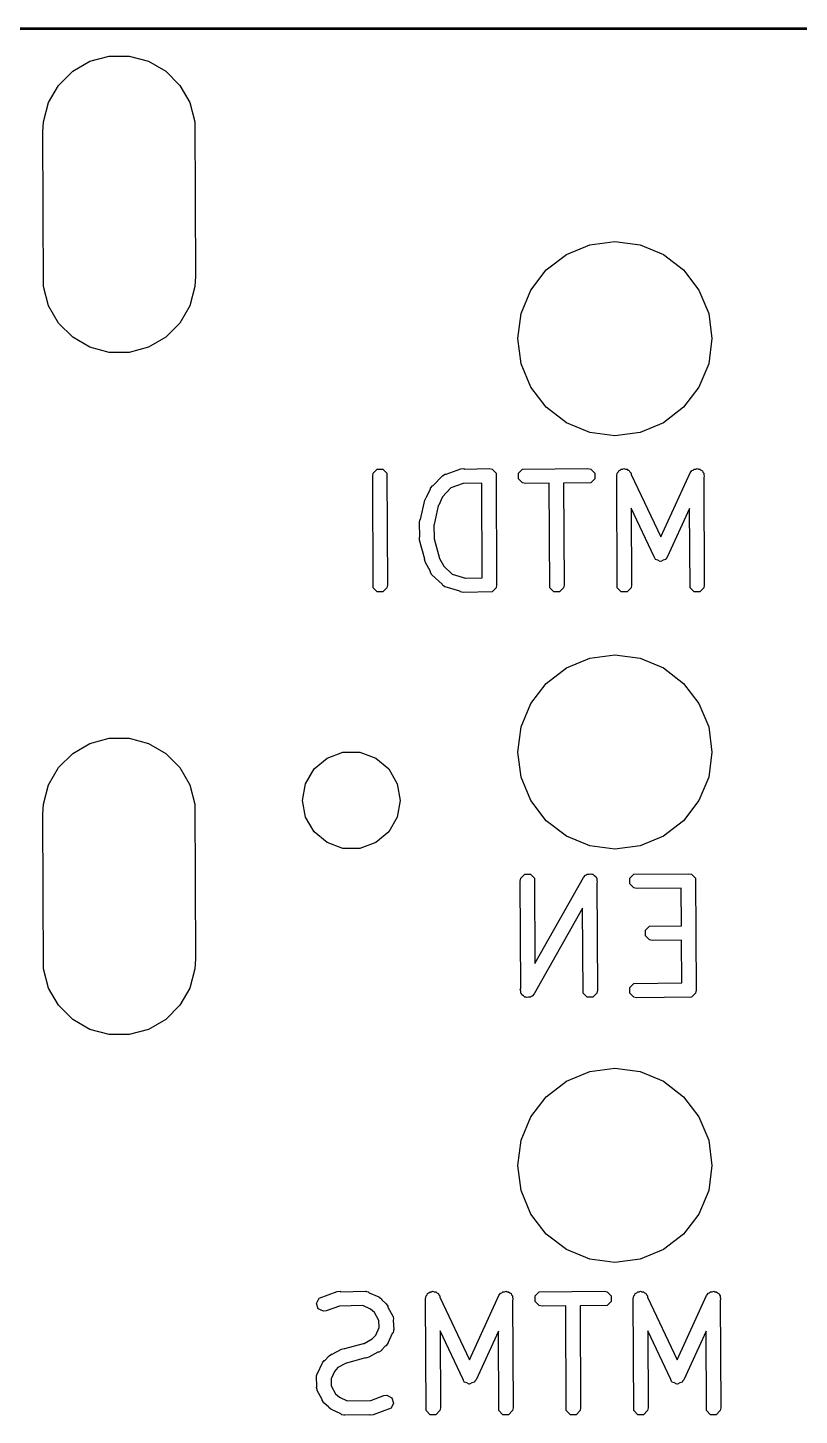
# Model space of a CAD drawing. Extents: x 139.1 to 157.9, y -115.6 to -94.4.
# Drawn here: x 143.62 to 148.36, y -102.96 to -94.43 of the extents above; entities that cross this region are included whole.
import ezdxf

# ---------------------------------------------------------------- set-up
doc = ezdxf.new("R2010")
doc.units = 0
doc.layers.add('BLACK', color=7, linetype='CONTINUOUS')

msp = doc.modelspace()

# ---------------------------------------------------------------- linework, layer by layer
at = {"layer": 'BLACK', "linetype": 'CONTINUOUS'}
for p, q in [((155.484927, -94.440719), (141.5161, -94.4411)), ((141.517272, -94.43148), (155.4861, -94.4311)), ((144.003277, -94.636969), (144.121766, -94.60522)), ((144.121766, -94.60522), (144.244434, -94.60522)), ((144.244434, -94.60522), (144.362923, -94.636969)), ((143.810303, -94.785043), (143.897043, -94.698303)), ((143.897043, -94.698303), (144.003277, -94.636969)), ((144.362923, -94.636969), (144.469157, -94.698303)), ((144.469157, -94.698303), (144.555897, -94.785043)), ((143.748969, -94.891277), (143.810303, -94.785043)), ((144.555897, -94.785043), (144.617231, -94.891277)), ((143.71722, -95.009766), (143.748969, -94.891277)), ((144.617231, -94.891277), (144.64898, -95.009766)), ((143.7132, -95.0711), (143.71722, -95.009766)), ((144.64898, -95.009766), (144.653, -95.9601)), ((143.71722, -96.021434), (143.7132, -95.0711)), ((146.93265, -95.824169), (147.076611, -95.764539)), ((147.076611, -95.764539), (147.2311, -95.7442)), ((147.2311, -95.7442), (147.385589, -95.764539)), ((147.385589, -95.764539), (147.52955, -95.824169)), ((146.809028, -95.919028), (146.93265, -95.824169)), ((147.52955, -95.824169), (147.653172, -95.919028)), ((144.653, -95.9601), (144.64898, -96.021434)), ((146.714169, -96.04265), (146.809028, -95.919028)), ((147.653172, -95.919028), (147.748031, -96.04265)), ((143.748969, -96.139923), (143.71722, -96.021434)), ((144.64898, -96.021434), (144.617231, -96.139923)), ((146.654539, -96.186611), (146.714169, -96.04265)), ((147.748031, -96.04265), (147.807661, -96.186611)), ((143.810303, -96.246157), (143.748969, -96.139923)), ((144.617231, -96.139923), (144.555897, -96.246157)), ((146.6342, -96.3411), (146.654539, -96.186611)), ((147.807661, -96.186611), (147.828, -96.3411)), ((143.897043, -96.332897), (143.810303, -96.246157)), ((144.555897, -96.246157), (144.469157, -96.332897)), ((144.003277, -96.394231), (143.897043, -96.332897)), ((144.121766, -96.42598), (144.003277, -96.394231)), ((144.362923, -96.394231), (144.244434, -96.42598)), ((144.469157, -96.332897), (144.362923, -96.394231)), ((146.654539, -96.495589), (146.6342, -96.3411)), ((147.828, -96.3411), (147.807661, -96.495589)), ((144.244434, -96.42598), (144.121766, -96.42598)), ((146.714169, -96.63955), (146.654539, -96.495589)), ((147.807661, -96.495589), (147.748031, -96.63955)), ((146.809028, -96.763172), (146.714169, -96.63955)), ((147.748031, -96.63955), (147.653172, -96.763172)), ((146.93265, -96.858031), (146.809028, -96.763172)), ((147.653172, -96.763172), (147.52955, -96.858031)), ((147.076611, -96.917661), (146.93265, -96.858031)), ((147.2311, -96.938), (147.076611, -96.917661)), ((147.385589, -96.917661), (147.2311, -96.938)), ((147.52955, -96.858031), (147.385589, -96.917661)), ((145.741648, -97.185021), (145.745128, -97.167525)), ((145.745128, -97.167525), (145.769872, -97.142781)), ((145.769872, -97.142781), (145.804864, -97.142781)), ((145.804864, -97.142781), (145.829608, -97.167525)), ((145.829608, -97.167525), (145.833088, -97.855581)), ((146.172051, -97.183351), (146.172521, -97.182412)), ((146.172521, -97.182412), (146.174592, -97.181653)), ((146.174592, -97.181653), (146.18498, -97.174712)), ((146.18498, -97.174712), (146.193543, -97.174712)), ((146.193543, -97.174712), (146.283814, -97.141647)), ((146.283814, -97.141647), (146.301512, -97.139416)), ((146.301512, -97.139416), (146.307203, -97.142261)), ((146.307203, -97.142261), (146.457928, -97.139301)), ((146.457928, -97.139301), (146.475424, -97.142781)), ((146.475424, -97.142781), (146.500168, -97.167525)), ((146.500168, -97.167525), (146.503648, -97.855581)), ((146.639209, -97.167525), (146.663953, -97.142781)), ((146.639209, -97.202517), (146.639209, -97.167525)), ((146.663953, -97.142781), (147.064626, -97.139301)), ((147.064626, -97.139301), (147.082122, -97.142781)), ((147.082122, -97.142781), (147.106866, -97.167525)), ((147.106866, -97.167525), (147.106866, -97.202517)), ((147.242425, -97.185021), (147.245905, -97.167525)), ((147.245905, -97.167525), (147.251651, -97.161778)), ((147.251651, -97.161778), (147.254428, -97.154143)), ((147.254428, -97.154143), (147.263538, -97.149891)), ((147.263538, -97.149891), (147.270649, -97.142781)), ((147.270649, -97.142781), (147.278774, -97.142781)), ((147.278774, -97.142781), (147.286137, -97.139345)), ((147.286137, -97.139345), (147.295586, -97.142781)), ((147.295586, -97.142781), (147.305641, -97.142781)), ((147.305641, -97.142781), (147.311387, -97.148527)), ((147.311387, -97.148527), (147.319023, -97.151304)), ((147.319023, -97.151304), (147.323409, -97.160549)), ((147.323409, -97.160549), (147.330385, -97.167525)), ((147.330385, -97.167525), (147.330424, -97.175334)), ((147.330424, -97.175334), (147.512859, -97.559852)), ((147.512859, -97.559852), (147.693754, -97.165686)), ((147.693754, -97.165686), (147.704307, -97.151304)), ((147.704307, -97.151304), (147.711942, -97.148527)), ((147.711942, -97.148527), (147.717689, -97.142781)), ((147.717689, -97.142781), (147.727744, -97.142781)), ((147.727744, -97.142781), (147.737193, -97.139345)), ((147.737193, -97.139345), (147.744556, -97.142781)), ((147.744556, -97.142781), (147.752681, -97.142781)), ((147.752681, -97.142781), (147.759789, -97.149889)), ((147.759789, -97.149889), (147.768902, -97.154142)), ((147.768902, -97.154142), (147.771679, -97.161779)), ((147.771679, -97.161779), (147.777425, -97.167525)), ((147.777425, -97.167525), (147.777476, -97.177721)), ((147.777476, -97.177721), (147.780861, -97.187029)), ((145.745128, -97.873077), (145.741648, -97.185021)), ((146.072647, -97.31584), (146.096374, -97.263348)), ((146.096374, -97.263318), (146.0964, -97.263289)), ((146.096374, -97.263348), (146.096374, -97.263318)), ((146.0964, -97.263289), (146.097721, -97.260368)), ((146.097721, -97.260368), (146.108658, -97.246276)), ((146.108658, -97.246276), (146.114028, -97.244485)), ((146.114028, -97.244485), (146.170148, -97.184623)), ((146.170148, -97.184623), (146.172051, -97.183351)), ((146.2223, -97.25836), (146.17119, -97.31288)), ((146.297903, -97.230667), (146.2223, -97.25836)), ((146.298271, -97.230741), (146.297903, -97.230667)), ((146.412427, -97.228498), (146.298271, -97.230741)), ((146.415372, -97.810696), (146.412427, -97.228498)), ((146.663953, -97.227261), (146.639209, -97.202517)), ((146.681449, -97.230741), (146.663953, -97.227261)), ((146.827541, -97.229472), (146.681449, -97.230741)), ((146.830797, -97.873077), (146.827541, -97.229472)), ((147.082122, -97.227261), (146.915586, -97.228707)), ((146.915586, -97.228707), (146.918757, -97.855581)), ((147.106866, -97.202517), (147.082122, -97.227261)), ((147.245905, -97.873077), (147.242425, -97.185021)), ((147.780861, -97.187029), (147.77756, -97.194221)), ((147.77756, -97.194221), (147.780905, -97.855581)), ((146.035708, -97.45171), (146.062328, -97.333589)), ((146.062328, -97.333589), (146.069948, -97.31746)), ((146.069948, -97.31746), (146.072647, -97.31584)), ((146.17119, -97.31288), (146.147576, -97.365124)), ((146.145046, -97.368383), (146.119106, -97.483493)), ((146.147576, -97.365124), (146.145046, -97.368383)), ((147.473051, -97.681404), (147.331474, -97.383004)), ((147.331474, -97.383004), (147.333865, -97.855581)), ((147.690471, -97.383986), (147.553096, -97.683326)), ((147.692945, -97.873077), (147.690471, -97.383986)), ((146.029031, -97.472404), (146.032511, -97.454908)), ((146.031657, -97.55792), (146.029031, -97.472404)), ((146.032511, -97.454908), (146.035708, -97.45171)), ((146.119106, -97.483493), (146.117944, -97.485951)), ((146.117944, -97.485951), (146.120471, -97.568198)), ((146.029529, -97.561469), (146.031657, -97.55792)), ((146.030396, -97.579287), (146.029529, -97.561469)), ((146.062326, -97.69542), (146.030396, -97.579287)), ((146.120471, -97.568198), (146.11984, -97.571366)), ((146.11984, -97.571366), (146.151038, -97.684835)), ((146.151038, -97.684835), (146.151183, -97.687835)), ((146.151183, -97.687835), (146.179507, -97.739341)), ((147.477948, -97.69487), (147.473051, -97.681404)), ((147.546125, -97.692826), (147.545382, -97.694871)), ((147.553096, -97.683326), (147.546125, -97.692826)), ((146.061078, -97.699165), (146.062326, -97.69542)), ((146.06579, -97.71637), (146.061078, -97.699165)), ((146.096374, -97.771987), (146.06579, -97.71637)), ((146.096374, -97.777284), (146.096374, -97.771987)), ((146.106285, -97.792116), (146.096374, -97.777284)), ((146.179507, -97.739341), (146.179558, -97.739528)), ((146.179558, -97.739528), (146.230769, -97.787536)), ((147.479864, -97.695764), (147.477948, -97.69487)), ((147.480787, -97.697709), (147.479864, -97.695764)), ((147.495482, -97.703053), (147.480787, -97.697709)), ((147.509657, -97.709668), (147.495482, -97.703053)), ((147.511665, -97.708937), (147.509657, -97.709668)), ((147.513673, -97.709668), (147.511665, -97.708937)), ((147.527851, -97.703051), (147.513673, -97.709668)), ((147.542543, -97.697709), (147.527851, -97.703051)), ((147.544231, -97.695407), (147.542543, -97.697709)), ((147.545382, -97.694871), (147.544231, -97.695407)), ((145.833088, -97.855581), (145.829608, -97.873077)), ((146.168775, -97.850698), (146.106285, -97.792116)), ((146.172521, -97.85819), (146.168775, -97.850698)), ((146.183351, -97.864363), (146.172521, -97.85819)), ((146.18498, -97.86589), (146.183351, -97.864363)), ((146.230769, -97.787536), (146.312729, -97.812207)), ((146.312729, -97.812207), (146.313587, -97.812696)), ((146.313587, -97.812696), (146.415372, -97.810696)), ((146.503648, -97.855581), (146.500168, -97.873077)), ((146.918757, -97.855581), (146.915277, -97.873077)), ((147.333865, -97.855581), (147.330385, -97.873077)), ((147.780905, -97.855581), (147.777425, -97.873077)), ((145.769872, -97.897821), (145.745128, -97.873077)), ((145.804864, -97.897821), (145.769872, -97.897821)), ((145.829608, -97.873077), (145.804864, -97.897821)), ((146.18603, -97.86589), (146.18498, -97.86589)), ((146.188019, -97.867024), (146.18603, -97.86589)), ((146.276659, -97.893705), (146.188019, -97.867024)), ((146.280775, -97.897821), (146.276659, -97.893705)), ((146.298271, -97.901301), (146.280775, -97.897821)), ((146.475424, -97.897821), (146.298271, -97.901301)), ((146.500168, -97.873077), (146.475424, -97.897821)), ((146.855541, -97.897821), (146.830797, -97.873077)), ((146.890533, -97.897821), (146.855541, -97.897821)), ((146.915277, -97.873077), (146.890533, -97.897821)), ((147.270649, -97.897821), (147.245905, -97.873077)), ((147.305641, -97.897821), (147.270649, -97.897821)), ((147.330385, -97.873077), (147.305641, -97.897821)), ((147.717689, -97.897821), (147.692945, -97.873077)), ((147.752681, -97.897821), (147.717689, -97.897821)), ((147.777425, -97.873077), (147.752681, -97.897821)), ((147.076611, -98.304539), (147.2311, -98.2842)), ((147.2311, -98.2842), (147.385589, -98.304539)), ((146.809028, -98.459028), (146.93265, -98.364169)), ((146.93265, -98.364169), (147.076611, -98.304539)), ((147.385589, -98.304539), (147.52955, -98.364169)), ((147.52955, -98.364169), (147.653172, -98.459028)), ((146.714169, -98.58265), (146.809028, -98.459028)), ((147.653172, -98.459028), (147.748031, -98.58265)), ((146.654539, -98.726611), (146.714169, -98.58265)), ((147.748031, -98.58265), (147.807661, -98.726611)), ((144.003277, -98.827969), (144.121766, -98.79622)), ((144.121766, -98.79622), (144.244434, -98.79622)), ((144.244434, -98.79622), (144.362923, -98.827969)), ((146.6342, -98.8811), (146.654539, -98.726611)), ((147.807661, -98.726611), (147.828, -98.8811)), ((143.897043, -98.889303), (144.003277, -98.827969)), ((144.362923, -98.827969), (144.469157, -98.889303)), ((145.4611, -98.918292), (145.559006, -98.882658)), ((145.559006, -98.882658), (145.663194, -98.882658)), ((145.663194, -98.882658), (145.7611, -98.918292)), ((146.654539, -99.035589), (146.6342, -98.8811)), ((147.828, -98.8811), (147.807661, -99.035589)), ((143.810303, -98.976043), (143.897043, -98.889303)), ((144.469157, -98.889303), (144.555897, -98.976043)), ((145.381287, -98.985264), (145.4611, -98.918292)), ((145.7611, -98.918292), (145.840913, -98.985264)), ((143.748969, -99.082277), (143.810303, -98.976043)), ((144.555897, -98.976043), (144.617231, -99.082277)), ((145.329192, -99.075494), (145.381287, -98.985264)), ((145.840913, -98.985264), (145.893008, -99.075494)), ((146.714169, -99.17955), (146.654539, -99.035589)), ((147.807661, -99.035589), (147.748031, -99.17955)), ((143.71722, -99.200766), (143.748969, -99.082277)), ((144.617231, -99.082277), (144.64898, -99.200766)), ((145.3111, -99.1781), (145.329192, -99.075494)), ((145.893008, -99.075494), (145.9111, -99.1781)), ((143.7132, -99.2621), (143.71722, -99.200766)), ((144.64898, -99.200766), (144.653, -100.1511)), ((145.329192, -99.280706), (145.3111, -99.1781)), ((145.9111, -99.1781), (145.893008, -99.280706)), ((146.809028, -99.303172), (146.714169, -99.17955)), ((147.748031, -99.17955), (147.653172, -99.303172)), ((143.71722, -100.212434), (143.7132, -99.2621)), ((145.381287, -99.370936), (145.329192, -99.280706)), ((145.893008, -99.280706), (145.840913, -99.370936)), ((146.93265, -99.398031), (146.809028, -99.303172)), ((147.653172, -99.303172), (147.52955, -99.398031)), ((145.4611, -99.437908), (145.381287, -99.370936)), ((145.840913, -99.370936), (145.7611, -99.437908)), ((147.076611, -99.457661), (146.93265, -99.398031)), ((147.52955, -99.398031), (147.385589, -99.457661)), ((145.559006, -99.473542), (145.4611, -99.437908)), ((145.663194, -99.473542), (145.559006, -99.473542)), ((145.7611, -99.437908), (145.663194, -99.473542)), ((147.2311, -99.478), (147.076611, -99.457661)), ((147.385589, -99.457661), (147.2311, -99.478)), ((146.652271, -99.656725), (146.677015, -99.631981)), ((146.677015, -99.631981), (146.712007, -99.631981)), ((146.712007, -99.631981), (146.736751, -99.656725)), ((146.739394, -100.179469), (147.037992, -99.651538)), ((147.037992, -99.651538), (147.049694, -99.638073)), ((147.049694, -99.638073), (147.055752, -99.63642)), ((147.055752, -99.63642), (147.060192, -99.631981)), ((147.060192, -99.631981), (147.072032, -99.631981)), ((147.072032, -99.631981), (147.083454, -99.628866)), ((147.083454, -99.628866), (147.088905, -99.631981)), ((147.088905, -99.631981), (147.095184, -99.631981)), ((147.095184, -99.631981), (147.103555, -99.640352)), ((147.103555, -99.640352), (147.113836, -99.646227)), ((147.113836, -99.646227), (147.115488, -99.652285)), ((147.115488, -99.652285), (147.119928, -99.656725)), ((147.322831, -99.656725), (147.347575, -99.631981)), ((147.347575, -99.631981), (147.684385, -99.628501)), ((147.684385, -99.628501), (147.701881, -99.631981)), ((147.701881, -99.631981), (147.726625, -99.656725)), ((146.648791, -99.674221), (146.652271, -99.656725)), ((146.652126, -100.333762), (146.648791, -99.674221)), ((146.736751, -99.656725), (146.739394, -100.179469)), ((147.119928, -99.656725), (147.119989, -99.668788)), ((147.119989, -99.668788), (147.123043, -99.679987)), ((147.123043, -99.679987), (147.120072, -99.685239)), ((147.120072, -99.685239), (147.123408, -100.344781)), ((147.322831, -99.691717), (147.322831, -99.656725)), ((147.347575, -99.716461), (147.322831, -99.691717)), ((147.365071, -99.719941), (147.347575, -99.716461)), ((147.638881, -99.717111), (147.365071, -99.719941)), ((147.640052, -99.948455), (147.638881, -99.717111)), ((147.726625, -99.656725), (147.730105, -100.344781)), ((147.032804, -99.839532), (146.734207, -100.367464)), ((147.035448, -100.362277), (147.032804, -99.839532)), ((147.418625, -99.976039), (147.443369, -99.951295)), ((147.418625, -100.011031), (147.418625, -99.976039)), ((147.443369, -99.951295), (147.640052, -99.948455)), ((147.443369, -100.035775), (147.418625, -100.011031)), ((147.460865, -100.039255), (147.443369, -100.035775)), ((147.640498, -100.036661), (147.460865, -100.039255)), ((147.641827, -100.2995), (147.640498, -100.036661)), ((144.653, -100.1511), (144.64898, -100.212434)), ((143.748969, -100.330923), (143.71722, -100.212434)), ((144.64898, -100.212434), (144.617231, -100.330923)), ((143.810303, -100.437157), (143.748969, -100.330923)), ((144.617231, -100.330923), (144.555897, -100.437157)), ((146.649156, -100.339015), (146.652126, -100.333762)), ((147.322831, -100.327285), (147.347575, -100.302541)), ((147.322831, -100.362277), (147.322831, -100.327285)), ((147.347575, -100.302541), (147.641827, -100.2995)), ((146.652209, -100.350213), (146.649156, -100.339015)), ((146.652271, -100.362277), (146.652209, -100.350213)), ((146.65671, -100.366716), (146.652271, -100.362277)), ((146.658363, -100.372775), (146.65671, -100.366716)), ((146.668643, -100.378649), (146.658363, -100.372775)), ((146.677015, -100.387021), (146.668643, -100.378649)), ((146.683294, -100.387021), (146.677015, -100.387021)), ((146.688745, -100.390136), (146.683294, -100.387021)), ((146.700167, -100.387021), (146.688745, -100.390136)), ((146.712007, -100.387021), (146.700167, -100.387021)), ((146.716446, -100.382581), (146.712007, -100.387021)), ((146.722505, -100.380929), (146.716446, -100.382581)), ((146.734207, -100.367464), (146.722505, -100.380929)), ((147.060192, -100.387021), (147.035448, -100.362277)), ((147.095184, -100.387021), (147.060192, -100.387021)), ((147.119928, -100.362277), (147.095184, -100.387021)), ((147.123408, -100.344781), (147.119928, -100.362277)), ((147.347575, -100.387021), (147.322831, -100.362277)), ((147.365071, -100.390501), (147.347575, -100.387021)), ((147.701881, -100.387021), (147.365071, -100.390501)), ((147.726625, -100.362277), (147.701881, -100.387021)), ((147.730105, -100.344781), (147.726625, -100.362277)), ((143.897043, -100.523897), (143.810303, -100.437157)), ((144.555897, -100.437157), (144.469157, -100.523897)), ((144.003277, -100.585231), (143.897043, -100.523897)), ((144.121766, -100.61698), (144.003277, -100.585231)), ((144.362923, -100.585231), (144.244434, -100.61698)), ((144.469157, -100.523897), (144.362923, -100.585231)), ((144.244434, -100.61698), (144.121766, -100.61698)), ((146.93265, -100.904169), (147.076611, -100.844539)), ((147.076611, -100.844539), (147.2311, -100.8242)), ((147.2311, -100.8242), (147.385589, -100.844539)), ((147.385589, -100.844539), (147.52955, -100.904169)), ((146.809028, -100.999028), (146.93265, -100.904169)), ((147.52955, -100.904169), (147.653172, -100.999028)), ((146.714169, -101.12265), (146.809028, -100.999028)), ((147.653172, -100.999028), (147.748031, -101.12265)), ((146.654539, -101.266611), (146.714169, -101.12265)), ((147.748031, -101.12265), (147.807661, -101.266611)), ((146.6342, -101.4211), (146.654539, -101.266611)), ((147.807661, -101.266611), (147.828, -101.4211)), ((146.654539, -101.575589), (146.6342, -101.4211)), ((147.828, -101.4211), (147.807661, -101.575589)), ((146.714169, -101.71955), (146.654539, -101.575589)), ((147.807661, -101.575589), (147.748031, -101.71955)), ((146.809028, -101.843172), (146.714169, -101.71955)), ((147.748031, -101.71955), (147.653172, -101.843172)), ((146.93265, -101.938031), (146.809028, -101.843172)), ((147.653172, -101.843172), (147.52955, -101.938031)), ((147.076611, -101.997661), (146.93265, -101.938031)), ((147.52955, -101.938031), (147.385589, -101.997661)), ((147.2311, -102.018), (147.076611, -101.997661)), ((147.385589, -101.997661), (147.2311, -102.018)), ((145.411973, -102.237012), (145.523266, -102.196247)), ((145.523266, -102.196247), (145.540964, -102.194016)), ((145.540964, -102.194016), (145.546655, -102.196861)), ((145.546655, -102.196861), (145.69738, -102.193901)), ((145.69738, -102.193901), (145.699625, -102.194347)), ((145.699625, -102.194347), (145.700621, -102.194016)), ((145.700621, -102.194016), (145.702713, -102.194961)), ((145.702713, -102.194961), (145.714876, -102.197381)), ((145.714876, -102.197381), (145.720493, -102.202998)), ((145.720493, -102.202998), (145.778712, -102.229312)), ((146.075994, -102.216378), (146.078771, -102.208743)), ((146.078771, -102.208743), (146.087881, -102.204491)), ((146.087881, -102.204491), (146.094992, -102.197381)), ((146.094992, -102.197381), (146.103117, -102.197381)), ((146.103117, -102.197381), (146.11048, -102.193945)), ((146.11048, -102.193945), (146.119929, -102.197381)), ((146.119929, -102.197381), (146.129984, -102.197381)), ((146.129984, -102.197381), (146.13573, -102.203127)), ((146.13573, -102.203127), (146.143366, -102.205904)), ((146.143366, -102.205904), (146.147752, -102.215149)), ((146.518097, -102.220286), (146.52865, -102.205904)), ((146.52865, -102.205904), (146.536285, -102.203127)), ((146.536285, -102.203127), (146.542032, -102.197381)), ((146.542032, -102.197381), (146.552087, -102.197381)), ((146.552087, -102.197381), (146.561536, -102.193945)), ((146.561536, -102.193945), (146.568899, -102.197381)), ((146.568899, -102.197381), (146.577024, -102.197381)), ((146.577024, -102.197381), (146.584132, -102.204489)), ((146.584132, -102.204489), (146.593245, -102.208742)), ((146.593245, -102.208742), (146.596022, -102.216379)), ((146.740809, -102.222125), (146.765553, -102.197381)), ((146.765553, -102.197381), (147.166226, -102.193901)), ((147.166226, -102.193901), (147.183722, -102.197381)), ((147.183722, -102.197381), (147.208466, -102.222125)), ((147.353251, -102.216378), (147.356028, -102.208743)), ((147.356028, -102.208743), (147.365138, -102.204491)), ((147.365138, -102.204491), (147.372249, -102.197381)), ((147.372249, -102.197381), (147.380374, -102.197381)), ((147.380374, -102.197381), (147.387737, -102.193945)), ((147.387737, -102.193945), (147.397186, -102.197381)), ((147.397186, -102.197381), (147.407241, -102.197381)), ((147.407241, -102.197381), (147.412987, -102.203127)), ((147.412987, -102.203127), (147.420623, -102.205904)), ((147.420623, -102.205904), (147.425009, -102.215149)), ((147.795354, -102.220286), (147.805907, -102.205904)), ((147.805907, -102.205904), (147.813542, -102.203127)), ((147.813542, -102.203127), (147.819289, -102.197381)), ((147.819289, -102.197381), (147.829344, -102.197381)), ((147.829344, -102.197381), (147.838793, -102.193945)), ((147.838793, -102.193945), (147.846156, -102.197381)), ((147.846156, -102.197381), (147.854281, -102.197381)), ((147.854281, -102.197381), (147.861389, -102.204489)), ((147.861389, -102.204489), (147.870502, -102.208742)), ((147.870502, -102.208742), (147.873279, -102.216379)), ((145.396324, -102.268311), (145.411973, -102.237012)), ((145.407389, -102.301508), (145.396324, -102.268311)), ((145.537355, -102.285267), (145.456387, -102.314926)), ((145.537723, -102.285341), (145.537355, -102.285267)), ((145.68137, -102.282519), (145.537723, -102.285341)), ((145.729205, -102.30414), (145.68137, -102.282519)), ((145.778712, -102.229312), (145.77874, -102.229313)), ((145.77874, -102.229313), (145.778768, -102.229338)), ((145.778768, -102.229338), (145.78169, -102.230659)), ((145.78169, -102.230659), (145.795782, -102.241596)), ((145.795782, -102.241596), (145.79719, -102.245822)), ((145.79719, -102.245822), (145.822973, -102.268892)), ((145.822973, -102.268892), (145.82313, -102.268945)), ((145.82313, -102.268945), (145.823224, -102.269117)), ((145.823224, -102.269117), (145.825503, -102.271156)), ((145.825503, -102.271156), (145.835414, -102.285988)), ((145.835414, -102.285988), (145.835413, -102.291282)), ((145.835413, -102.291282), (145.865999, -102.3469)), ((146.066768, -102.239621), (146.070248, -102.222125)), ((146.070248, -102.927677), (146.066768, -102.239621)), ((146.070248, -102.222125), (146.075994, -102.216378)), ((146.147752, -102.215149), (146.154728, -102.222125)), ((146.154728, -102.222125), (146.154767, -102.229934)), ((146.154767, -102.229934), (146.337202, -102.614452)), ((146.337202, -102.614452), (146.518097, -102.220286)), ((146.596022, -102.216379), (146.601768, -102.222125)), ((146.601768, -102.222125), (146.601819, -102.232321)), ((146.601819, -102.232321), (146.605204, -102.241629)), ((146.605204, -102.241629), (146.601903, -102.248821)), ((146.601903, -102.248821), (146.605248, -102.910181)), ((146.740809, -102.257117), (146.740809, -102.222125)), ((146.765553, -102.281861), (146.740809, -102.257117)), ((146.783049, -102.285341), (146.765553, -102.281861)), ((146.929141, -102.284072), (146.783049, -102.285341)), ((146.932397, -102.927677), (146.929141, -102.284072)), ((147.183722, -102.281861), (147.017186, -102.283307)), ((147.017186, -102.283307), (147.020357, -102.910181)), ((147.208466, -102.257117), (147.183722, -102.281861)), ((147.208466, -102.222125), (147.208466, -102.257117)), ((147.344025, -102.239621), (147.347505, -102.222125)), ((147.347505, -102.927677), (147.344025, -102.239621)), ((147.347505, -102.222125), (147.353251, -102.216378)), ((147.425009, -102.215149), (147.431985, -102.222125)), ((147.431985, -102.222125), (147.432024, -102.229934)), ((147.432024, -102.229934), (147.614459, -102.614452)), ((147.614459, -102.614452), (147.795354, -102.220286)), ((147.873279, -102.216379), (147.879025, -102.222125)), ((147.879025, -102.222125), (147.879076, -102.232321)), ((147.879076, -102.232321), (147.882461, -102.241629)), ((147.882461, -102.241629), (147.87916, -102.248821)), ((147.87916, -102.248821), (147.882505, -102.910181)), ((145.438688, -102.317157), (145.407389, -102.301508)), ((145.456387, -102.314926), (145.438688, -102.317157)), ((145.753209, -102.325619), (145.729205, -102.30414)), ((145.779658, -102.373715), (145.753209, -102.325619)), ((145.781499, -102.416765), (145.779658, -102.373715)), ((145.865999, -102.3469), (145.866603, -102.349108)), ((145.866603, -102.349108), (145.867346, -102.349851)), ((145.867346, -102.349851), (145.867445, -102.352182)), ((145.867445, -102.352182), (145.870711, -102.364105)), ((145.870711, -102.364105), (145.868269, -102.37143)), ((145.868269, -102.37143), (145.870826, -102.43121)), ((145.739104, -102.487041), (145.760585, -102.463034)), ((145.760585, -102.463034), (145.781499, -102.416765)), ((145.861728, -102.454323), (145.835413, -102.512539)), ((145.867346, -102.448706), (145.861728, -102.454323)), ((145.869764, -102.436545), (145.867346, -102.448706)), ((145.870711, -102.434452), (145.869764, -102.436545)), ((145.870826, -102.43121), (145.870379, -102.433456)), ((145.870379, -102.433456), (145.870711, -102.434452)), ((146.297394, -102.736004), (146.155817, -102.437604)), ((146.155817, -102.437604), (146.158208, -102.910181)), ((146.514814, -102.438586), (146.377439, -102.737926)), ((146.517288, -102.927677), (146.514814, -102.438586)), ((147.574651, -102.736004), (147.433074, -102.437604)), ((147.433074, -102.437604), (147.435465, -102.910181)), ((147.792071, -102.438586), (147.654696, -102.737926)), ((147.794545, -102.927677), (147.792071, -102.438586)), ((145.493591, -102.580558), (145.549207, -102.549974)), ((145.549207, -102.549974), (145.566413, -102.545262)), ((145.566413, -102.545262), (145.570157, -102.54651)), ((145.570157, -102.54651), (145.686291, -102.51458)), ((145.686291, -102.51458), (145.689291, -102.514434)), ((145.689291, -102.514434), (145.739104, -102.487041)), ((145.818903, -102.53102), (145.795834, -102.556803)), ((145.82313, -102.529612), (145.818903, -102.53102)), ((145.834067, -102.515519), (145.82313, -102.529612)), ((145.835387, -102.512597), (145.834067, -102.515519)), ((145.835414, -102.512568), (145.835387, -102.512597)), ((145.835413, -102.512539), (145.835414, -102.512568)), ((145.405306, -102.695478), (145.43162, -102.637263)), ((145.43162, -102.637233), (145.431647, -102.637202)), ((145.43162, -102.637263), (145.43162, -102.637233)), ((145.431647, -102.637202), (145.432967, -102.634283)), ((145.432967, -102.634283), (145.443904, -102.620191)), ((145.443904, -102.620191), (145.448128, -102.618782)), ((145.448128, -102.618782), (145.471201, -102.592996)), ((145.471201, -102.592996), (145.471253, -102.592842)), ((145.471253, -102.592842), (145.471423, -102.592748)), ((145.471423, -102.592748), (145.473463, -102.590469)), ((145.473463, -102.590469), (145.488296, -102.580558)), ((145.488296, -102.580558), (145.493591, -102.580558)), ((145.577743, -102.635367), (145.527929, -102.662761)), ((145.580743, -102.635222), (145.577743, -102.635367)), ((145.696876, -102.603291), (145.580743, -102.635222)), ((145.700621, -102.60454), (145.696876, -102.603291)), ((145.717826, -102.599828), (145.700621, -102.60454)), ((145.773444, -102.569243), (145.717826, -102.599828)), ((145.77874, -102.569243), (145.773444, -102.569243)), ((145.793572, -102.559332), (145.77874, -102.569243)), ((145.795609, -102.557054), (145.793572, -102.559332)), ((145.795782, -102.55696), (145.795609, -102.557054)), ((145.795834, -102.556803), (145.795782, -102.55696)), ((145.396209, -102.718592), (145.396655, -102.716346)), ((145.398765, -102.77837), (145.396209, -102.718592)), ((145.396324, -102.715351), (145.397269, -102.713258)), ((145.396655, -102.716346), (145.396324, -102.715351)), ((145.397269, -102.713258), (145.399689, -102.701096)), ((145.399689, -102.701096), (145.405306, -102.695478)), ((145.506447, -102.686769), (145.485535, -102.733036)), ((145.527929, -102.662761), (145.506447, -102.686769)), ((145.396324, -102.785696), (145.398765, -102.77837)), ((145.399589, -102.797618), (145.396324, -102.785696)), ((145.399689, -102.799951), (145.399589, -102.797618)), ((145.400431, -102.800693), (145.399689, -102.799951)), ((145.401036, -102.802901), (145.400431, -102.800693)), ((145.43162, -102.858518), (145.401036, -102.802901)), ((145.485535, -102.733036), (145.487376, -102.776087)), ((145.487376, -102.776087), (145.513822, -102.824179)), ((146.302291, -102.74947), (146.297394, -102.736004)), ((146.304207, -102.750364), (146.302291, -102.74947)), ((146.30513, -102.752309), (146.304207, -102.750364)), ((146.319825, -102.757653), (146.30513, -102.752309)), ((146.334, -102.764268), (146.319825, -102.757653)), ((146.336008, -102.763537), (146.334, -102.764268)), ((146.338016, -102.764268), (146.336008, -102.763537)), ((146.352194, -102.757651), (146.338016, -102.764268)), ((146.366886, -102.752309), (146.352194, -102.757651)), ((146.368574, -102.750007), (146.366886, -102.752309)), ((146.369725, -102.749471), (146.368574, -102.750007)), ((146.370468, -102.747426), (146.369725, -102.749471)), ((146.377439, -102.737926), (146.370468, -102.747426)), ((147.579548, -102.74947), (147.574651, -102.736004)), ((147.581464, -102.750364), (147.579548, -102.74947)), ((147.582387, -102.752309), (147.581464, -102.750364)), ((147.597082, -102.757653), (147.582387, -102.752309)), ((147.611257, -102.764268), (147.597082, -102.757653)), ((147.613265, -102.763537), (147.611257, -102.764268)), ((147.615273, -102.764268), (147.613265, -102.763537)), ((147.629451, -102.757651), (147.615273, -102.764268)), ((147.644143, -102.752309), (147.629451, -102.757651)), ((147.645831, -102.750007), (147.644143, -102.752309)), ((147.646982, -102.749471), (147.645831, -102.750007)), ((147.647725, -102.747426), (147.646982, -102.749471)), ((147.654696, -102.737926), (147.647725, -102.747426)), ((145.43162, -102.863815), (145.43162, -102.858518)), ((145.441531, -102.878647), (145.43162, -102.863815)), ((145.44381, -102.880686), (145.441531, -102.878647)), ((145.443904, -102.880857), (145.44381, -102.880686)), ((145.444058, -102.880908), (145.443904, -102.880857)), ((145.469844, -102.90398), (145.444058, -102.880908)), ((145.513822, -102.824179), (145.537831, -102.845662)), ((145.537831, -102.845662), (145.585664, -102.867282)), ((145.585664, -102.867282), (145.729312, -102.864461)), ((145.729312, -102.864461), (145.729679, -102.864534)), ((145.729679, -102.864534), (145.810649, -102.834876)), ((145.810649, -102.834876), (145.828347, -102.832645)), ((145.828347, -102.832645), (145.859646, -102.848294)), ((145.870711, -102.881491), (145.855062, -102.91279)), ((145.859646, -102.848294), (145.870711, -102.881491)), ((145.471253, -102.908206), (145.469844, -102.90398)), ((145.485345, -102.919143), (145.471253, -102.908206)), ((145.488266, -102.920463), (145.485345, -102.919143)), ((145.488296, -102.92049), (145.488266, -102.920463)), ((145.488325, -102.92049), (145.488296, -102.92049)), ((145.54654, -102.946803), (145.488325, -102.92049)), ((145.552158, -102.952421), (145.54654, -102.946803)), ((145.56432, -102.95484), (145.552158, -102.952421)), ((145.566413, -102.955786), (145.56432, -102.95484)), ((145.567408, -102.955454), (145.566413, -102.955786)), ((145.569654, -102.955901), (145.567408, -102.955454)), ((145.720379, -102.95294), (145.569654, -102.955901)), ((145.726071, -102.955786), (145.720379, -102.95294)), ((145.74377, -102.953555), (145.726071, -102.955786)), ((145.855062, -102.91279), (145.74377, -102.953555)), ((146.094992, -102.952421), (146.070248, -102.927677)), ((146.129984, -102.952421), (146.094992, -102.952421)), ((146.154728, -102.927677), (146.129984, -102.952421)), ((146.158208, -102.910181), (146.154728, -102.927677)), ((146.542032, -102.952421), (146.517288, -102.927677)), ((146.577024, -102.952421), (146.542032, -102.952421)), ((146.601768, -102.927677), (146.577024, -102.952421)), ((146.605248, -102.910181), (146.601768, -102.927677)), ((146.957141, -102.952421), (146.932397, -102.927677)), ((146.992133, -102.952421), (146.957141, -102.952421)), ((147.016877, -102.927677), (146.992133, -102.952421)), ((147.020357, -102.910181), (147.016877, -102.927677)), ((147.372249, -102.952421), (147.347505, -102.927677)), ((147.407241, -102.952421), (147.372249, -102.952421)), ((147.431985, -102.927677), (147.407241, -102.952421)), ((147.435465, -102.910181), (147.431985, -102.927677)), ((147.819289, -102.952421), (147.794545, -102.927677)), ((147.854281, -102.952421), (147.819289, -102.952421)), ((147.879025, -102.927677), (147.854281, -102.952421)), ((147.882505, -102.910181), (147.879025, -102.927677))]:
    msp.add_line(p, q, dxfattribs=at)

doc.saveas('drawing.dxf')
